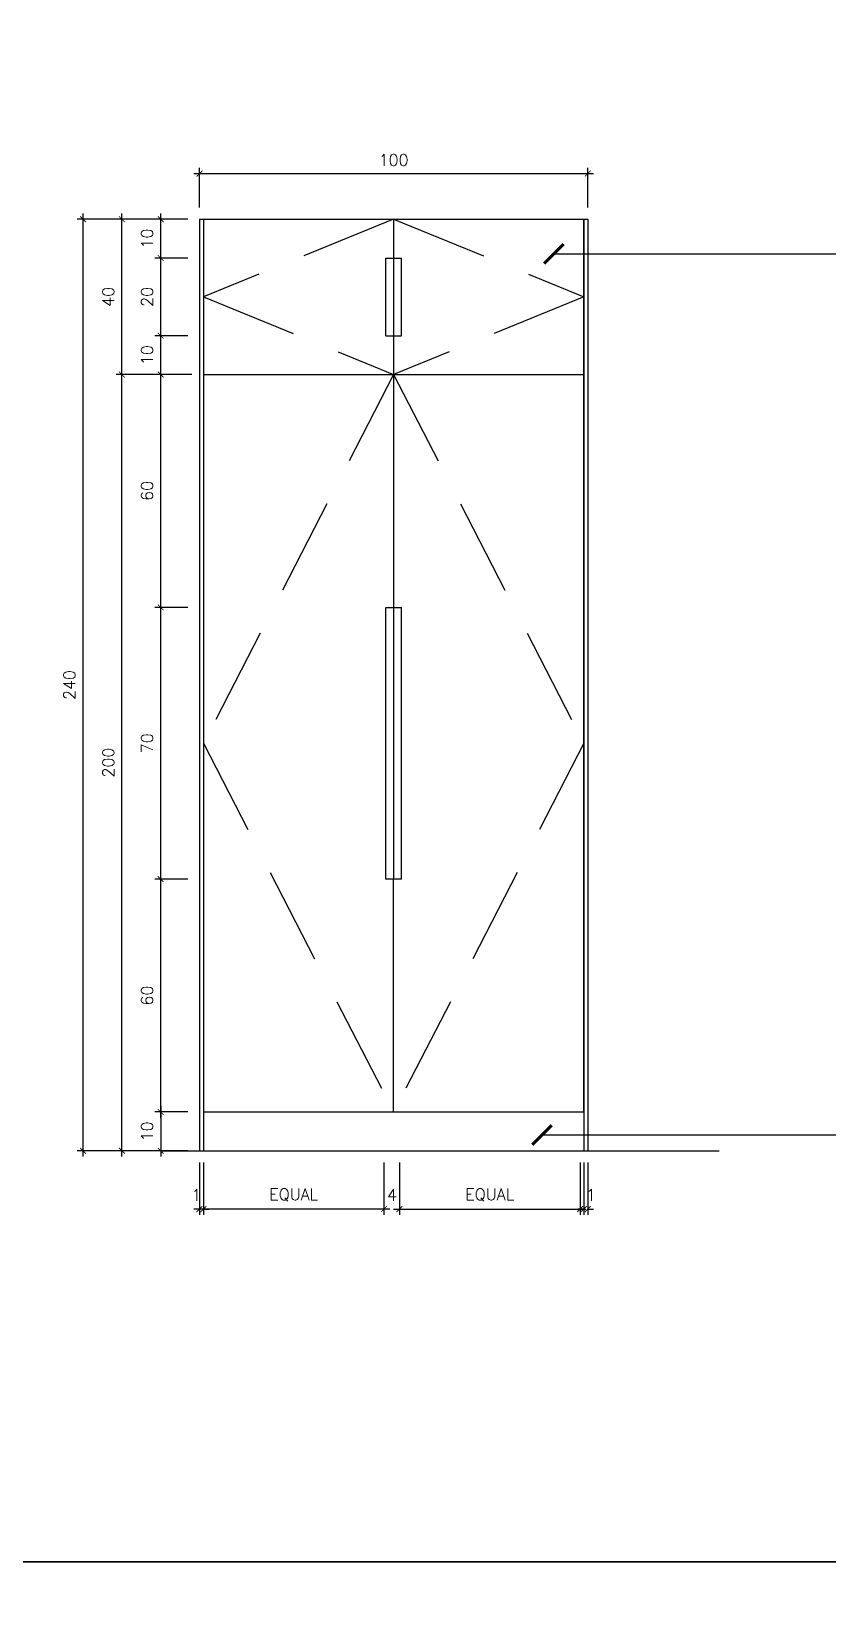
# Model space of a CAD drawing. Header units: centimetres. Extents: x -1287 to 4833, y -4090 to 0.
# Drawn here: x 3218.3 to 3423.3, y -1611.5 to -1205.8 of the extents above; entities that cross this region are included whole.
import ezdxf

# ---------------------------------------------------------------- set-up
doc = ezdxf.new("R2010")
doc.units = ezdxf.units.CM
doc.header["$LTSCALE"] = 100
doc.header["$MEASUREMENT"] = 0
doc.linetypes.add('HIDDEN', pattern=[0.375, 0.25, -0.125])
for name, color, linetype in [('CABINET', 4, 'Continuous'), ('DIM IN', 1, 'Continuous'), ('HIDDEN', 8, 'HIDDEN'), ('ID_TitleBlock-Text', 3, 'Continuous'), ('WALL SECTION Y-Y FOR XREF$0$TEXT', 3, 'Continuous'), ('WALL-03', 2, 'Continuous')]:
    doc.layers.add(name, color=color, linetype=linetype)
doc.styles.add('ROMANS', font='romans')
doc.styles.add('WALL SECTION Y-Y FOR XREF$0$ART', font='arial.ttf')
doc.styles.add('WALL SECTION Y-Y FOR XREF$0$PL18', font='romans.shx', dxfattribs={"height": 18})
doc.dimstyles.new('AS-17-100', dxfattribs={"dimtxt": 10, "dimasz": 5, "dimexe": 10, "dimexo": 10, "dimgap": 6, "dimtad": 1, "dimtoh": 1, "dimdec": 0, "dimdsep": 46, "dimtxsty": 'ROMANS', "dimblk1": 'ARCHTICK', "dimblk2": 'ARCHTICK', "dimsah": 1, "dimcen": 25, "dimdle": 10, "dimclrd": 1, "dimclre": 1, "dimclrt": 2, "dimadec": 0, "dimazin": 0, "dimtfac": 1, "dimtdec": 0, "dimtofl": 0, "dimtmove": 2, "dimatfit": 3, "dimldrblk": 'ARCHTICK', "dimfxl": 1, "dimtolj": 1, "dimtzin": 0, "dimarcsym": 0})
doc.dimstyles.new('WALL SECTION Y-Y FOR XREF$0$18-MH-100', dxfattribs={"dimtxt": 18, "dimasz": 12, "dimexe": 15, "dimexo": 15, "dimgap": 6, "dimtad": 1, "dimtoh": 1, "dimdec": 0, "dimzin": 0, "dimdsep": 46, "dimtxsty": 'WALL SECTION Y-Y FOR XREF$0$PL18', "dimblk1": 'WALL SECTION Y-Y FOR XREF$0$_ARCHTICK', "dimblk2": 'WALL SECTION Y-Y FOR XREF$0$_ARCHTICK', "dimsah": 1, "dimcen": 25, "dimdle": 15, "dimclrd": 1, "dimclre": 1, "dimclrt": 2, "dimadec": 0, "dimazin": 0, "dimtfac": 1, "dimtdec": 0, "dimtmove": 2, "dimatfit": 3, "dimldrblk": 'WALL SECTION Y-Y FOR XREF$0$_ARCHTICK', "dimfxl": 1, "dimtolj": 1, "dimtzin": 0, "dimarcsym": 0})

# ---------------------------------------------------------------- blocks, each defined once
blk = doc.blocks.new('_ARCHTICK')
at = {"color": 0, "linetype": 'ByBlock', "const_width": 0.15}
blk.add_lwpolyline([(-0.5, -0.5), (0.5, 0.5)], dxfattribs=at)
blk = doc.blocks.new('*D65')
at = {"layer": 'Defpoints', "color": 0, "transparency": 16777216}
for p in [(3241.57, -1294.12), (3261.57, -1294.12), (3261.57, -1494.12)]:
    blk.add_point(p, dxfattribs=at)
at = {"layer": 'DIM IN', "color": 1, "lineweight": -2, "transparency": 16777216}
for p, q in [((3258.57, -1294.12), (3240.07, -1294.12)), ((3241.57, -1495.62), (3241.57, -1292.62)), ((3258.57, -1494.12), (3240.07, -1494.12))]:
    blk.add_line(p, q, dxfattribs=at)
at = {"layer": 'DIM IN', "color": 1, "lineweight": -2, "transparency": 16777216, "xscale": 1.5, "yscale": 1.5, "zscale": 1.5}
for p, rotation in [((3241.57, -1294.12), 90), ((3241.57, -1494.12), 270)]:
    blk.add_blockref('_ARCHTICK', p, dxfattribs=dict(at, rotation=rotation))
at = {"layer": 'DIM IN', "color": 2, "transparency": 16777216, "insert": (3238.07, -1394.12), "char_height": 3, "attachment_point": 5, "rotation": 90, "style": 'ROMANS'}
blk.add_mtext('\\A1;200', dxfattribs=at)
blk = doc.blocks.new('*D66')
at = {"layer": 'Defpoints', "color": 0, "transparency": 16777216}
for p in [(3251.57, -1354.12), (3261.57, -1354.12), (3261.57, -1424.12)]:
    blk.add_point(p, dxfattribs=at)
at = {"layer": 'DIM IN', "color": 1, "lineweight": -2, "transparency": 16777216}
for p, q in [((3258.57, -1354.12), (3250.07, -1354.12)), ((3251.57, -1425.62), (3251.57, -1352.62)), ((3258.57, -1424.12), (3250.07, -1424.12))]:
    blk.add_line(p, q, dxfattribs=at)
at = {"layer": 'DIM IN', "color": 1, "lineweight": -2, "transparency": 16777216, "xscale": 1.5, "yscale": 1.5, "zscale": 1.5}
for p, rotation in [((3251.57, -1354.12), 90), ((3251.57, -1424.12), 270)]:
    blk.add_blockref('_ARCHTICK', p, dxfattribs=dict(at, rotation=rotation))
at = {"layer": 'DIM IN', "color": 2, "transparency": 16777216, "insert": (3248.07, -1389.12), "char_height": 3, "attachment_point": 5, "rotation": 90, "style": 'ROMANS'}
blk.add_mtext('\\A1;70', dxfattribs=at)
blk = doc.blocks.new('*D67')
at = {"layer": 'Defpoints', "color": 0, "transparency": 16777216}
for p in [(3231.57, -1254.12), (3261.57, -1254.12), (3261.57, -1494.12)]:
    blk.add_point(p, dxfattribs=at)
at = {"layer": 'DIM IN', "color": 1, "lineweight": -2, "transparency": 16777216}
for p, q in [((3231.57, -1495.62), (3231.57, -1252.62)), ((3258.57, -1254.12), (3230.07, -1254.12)), ((3258.57, -1494.12), (3230.07, -1494.12))]:
    blk.add_line(p, q, dxfattribs=at)
at = {"layer": 'DIM IN', "color": 1, "lineweight": -2, "transparency": 16777216, "xscale": 1.5, "yscale": 1.5, "zscale": 1.5}
for p, rotation in [((3231.57, -1254.12), 90), ((3231.57, -1494.12), 270)]:
    blk.add_blockref('_ARCHTICK', p, dxfattribs=dict(at, rotation=rotation))
at = {"layer": 'DIM IN', "color": 2, "transparency": 16777216, "insert": (3228.07, -1374.12), "char_height": 3, "attachment_point": 5, "rotation": 90, "style": 'ROMANS'}
blk.add_mtext('\\A1;240', dxfattribs=at)
blk = doc.blocks.new('*D68')
at = {"layer": 'Defpoints', "color": 0, "transparency": 16777216}
for p in [(3251.57, -1424.12), (3261.57, -1424.12), (3261.57, -1484.12)]:
    blk.add_point(p, dxfattribs=at)
at = {"layer": 'DIM IN', "color": 1, "lineweight": -2, "transparency": 16777216}
for p, q in [((3258.57, -1424.12), (3250.07, -1424.12)), ((3251.57, -1485.62), (3251.57, -1422.62)), ((3258.57, -1484.12), (3250.07, -1484.12))]:
    blk.add_line(p, q, dxfattribs=at)
at = {"layer": 'DIM IN', "color": 1, "lineweight": -2, "transparency": 16777216, "xscale": 1.5, "yscale": 1.5, "zscale": 1.5}
for p, rotation in [((3251.57, -1424.12), 90), ((3251.57, -1484.12), 270)]:
    blk.add_blockref('_ARCHTICK', p, dxfattribs=dict(at, rotation=rotation))
at = {"layer": 'DIM IN', "color": 2, "transparency": 16777216, "insert": (3248.07, -1454.12), "char_height": 3, "attachment_point": 5, "rotation": 90, "style": 'ROMANS'}
blk.add_mtext('\\A1;60', dxfattribs=at)
blk = doc.blocks.new('*D69')
at = {"layer": 'Defpoints', "color": 0, "transparency": 16777216}
for p in [(3261.57, -1494.12), (3262.57, -1494.12), (3262.57, -1509.12)]:
    blk.add_point(p, dxfattribs=at)
at = {"layer": 'DIM IN', "color": 1, "lineweight": -2, "transparency": 16777216}
for p, q in [((3261.57, -1497.12), (3261.57, -1510.62)), ((3262.57, -1497.12), (3262.57, -1510.62)), ((3261.57, -1509.12), (3260.07, -1509.12)), ((3262.57, -1509.12), (3264.07, -1509.12))]:
    blk.add_line(p, q, dxfattribs=at)
at = {"layer": 'DIM IN', "color": 1, "lineweight": -2, "transparency": 16777216, "xscale": 1.5, "yscale": 1.5, "zscale": 1.5}
blk.add_blockref('_ARCHTICK', (3261.57, -1509.12), dxfattribs=at)
at = {"layer": 'DIM IN', "color": 1, "lineweight": -2, "transparency": 16777216, "xscale": 1.5, "yscale": 1.5, "zscale": 1.5, "rotation": 180}
blk.add_blockref('_ARCHTICK', (3262.57, -1509.12), dxfattribs=at)
at = {"layer": 'DIM IN', "color": 2, "transparency": 16777216, "insert": (3260.78, -1505.54), "char_height": 3, "attachment_point": 5, "style": 'ROMANS'}
blk.add_mtext('\\A1;1', dxfattribs=at)
blk = doc.blocks.new('*D70')
at = {"layer": 'Defpoints', "color": 0, "transparency": 16777216}
for p in [(3309.07, -1494.12), (3313.07, -1494.12), (3313.07, -1509.12)]:
    blk.add_point(p, dxfattribs=at)
at = {"layer": 'DIM IN', "color": 1, "lineweight": -2, "transparency": 16777216}
for p, q in [((3309.07, -1497.12), (3309.07, -1510.62)), ((3313.07, -1497.12), (3313.07, -1510.62)), ((3309.07, -1509.12), (3307.57, -1509.12)), ((3313.07, -1509.12), (3314.57, -1509.12))]:
    blk.add_line(p, q, dxfattribs=at)
at = {"layer": 'DIM IN', "color": 1, "lineweight": -2, "transparency": 16777216, "xscale": 1.5, "yscale": 1.5, "zscale": 1.5}
blk.add_blockref('_ARCHTICK', (3309.07, -1509.12), dxfattribs=at)
at = {"layer": 'DIM IN', "color": 1, "lineweight": -2, "transparency": 16777216, "xscale": 1.5, "yscale": 1.5, "zscale": 1.5, "rotation": 180}
blk.add_blockref('_ARCHTICK', (3313.07, -1509.12), dxfattribs=at)
at = {"layer": 'DIM IN', "color": 2, "transparency": 16777216, "insert": (3311.18, -1505.49), "char_height": 3, "attachment_point": 5, "style": 'ROMANS'}
blk.add_mtext('\\A1;4', dxfattribs=at)
blk = doc.blocks.new('*D71')
at = {"layer": 'Defpoints', "color": 0, "transparency": 16777216}
for p in [(3313.07, -1494.12), (3359.57, -1494.12), (3359.57, -1509.12)]:
    blk.add_point(p, dxfattribs=at)
at = {"layer": 'DIM IN', "color": 1, "lineweight": -2, "transparency": 16777216}
for p, q in [((3313.07, -1497.12), (3313.07, -1510.62)), ((3359.57, -1497.12), (3359.57, -1510.62)), ((3311.57, -1509.12), (3361.07, -1509.12))]:
    blk.add_line(p, q, dxfattribs=at)
at = {"layer": 'DIM IN', "color": 1, "lineweight": -2, "transparency": 16777216, "xscale": 1.5, "yscale": 1.5, "zscale": 1.5, "rotation": 180}
blk.add_blockref('_ARCHTICK', (3313.07, -1509.12), dxfattribs=at)
at = {"layer": 'DIM IN', "color": 1, "lineweight": -2, "transparency": 16777216, "xscale": 1.5, "yscale": 1.5, "zscale": 1.5}
blk.add_blockref('_ARCHTICK', (3359.57, -1509.12), dxfattribs=at)
at = {"layer": 'DIM IN', "color": 2, "transparency": 16777216, "insert": (3336.32, -1505.48), "char_height": 3, "attachment_point": 5, "style": 'ROMANS'}
blk.add_mtext('\\A1;EQUAL', dxfattribs=at)
blk = doc.blocks.new('*D72')
at = {"layer": 'Defpoints', "color": 0, "transparency": 16777216}
for p in [(3262.57, -1494.12), (3309.07, -1494.12), (3262.57, -1509.12)]:
    blk.add_point(p, dxfattribs=at)
at = {"layer": 'DIM IN', "color": 1, "lineweight": -2, "transparency": 16777216}
for p, q in [((3262.57, -1497.12), (3262.57, -1510.62)), ((3309.07, -1497.12), (3309.07, -1510.62)), ((3310.57, -1509.12), (3261.07, -1509.12))]:
    blk.add_line(p, q, dxfattribs=at)
at = {"layer": 'DIM IN', "color": 1, "lineweight": -2, "transparency": 16777216, "xscale": 1.5, "yscale": 1.5, "zscale": 1.5, "rotation": 180}
blk.add_blockref('_ARCHTICK', (3262.57, -1509.12), dxfattribs=at)
at = {"layer": 'DIM IN', "color": 1, "lineweight": -2, "transparency": 16777216, "xscale": 1.5, "yscale": 1.5, "zscale": 1.5}
blk.add_blockref('_ARCHTICK', (3309.07, -1509.12), dxfattribs=at)
at = {"layer": 'DIM IN', "color": 2, "transparency": 16777216, "insert": (3285.82, -1505.48), "char_height": 3, "attachment_point": 5, "style": 'ROMANS'}
blk.add_mtext('\\A1;EQUAL', dxfattribs=at)
blk = doc.blocks.new('*D73')
at = {"layer": 'Defpoints', "color": 0, "transparency": 16777216}
for p in [(3241.57, -1254.12), (3261.57, -1254.12), (3262.57, -1294.12)]:
    blk.add_point(p, dxfattribs=at)
at = {"layer": 'DIM IN', "color": 1, "lineweight": -2, "transparency": 16777216}
for p, q in [((3241.57, -1295.62), (3241.57, -1252.62)), ((3258.57, -1254.12), (3240.07, -1254.12)), ((3259.57, -1294.12), (3240.07, -1294.12))]:
    blk.add_line(p, q, dxfattribs=at)
at = {"layer": 'DIM IN', "color": 1, "lineweight": -2, "transparency": 16777216, "xscale": 1.5, "yscale": 1.5, "zscale": 1.5}
for p, rotation in [((3241.57, -1254.12), 90), ((3241.57, -1294.12), 270)]:
    blk.add_blockref('_ARCHTICK', p, dxfattribs=dict(at, rotation=rotation))
at = {"layer": 'DIM IN', "color": 2, "transparency": 16777216, "insert": (3238.07, -1274.12), "char_height": 3, "attachment_point": 5, "rotation": 90, "style": 'ROMANS'}
blk.add_mtext('\\A1;40', dxfattribs=at)
blk = doc.blocks.new('*D74')
at = {"layer": 'Defpoints', "color": 0, "transparency": 16777216}
for p in [(3261.57, -1484.12), (3251.57, -1494.12), (3261.57, -1494.12)]:
    blk.add_point(p, dxfattribs=at)
at = {"layer": 'DIM IN', "color": 1, "lineweight": -2, "transparency": 16777216}
for p, q in [((3258.57, -1484.12), (3250.07, -1484.12)), ((3251.57, -1482.62), (3251.57, -1495.62)), ((3258.57, -1494.12), (3250.07, -1494.12))]:
    blk.add_line(p, q, dxfattribs=at)
at = {"layer": 'DIM IN', "color": 1, "lineweight": -2, "transparency": 16777216, "xscale": 1.5, "yscale": 1.5, "zscale": 1.5}
for p, rotation in [((3251.57, -1484.12), 90), ((3251.57, -1494.12), 270)]:
    blk.add_blockref('_ARCHTICK', p, dxfattribs=dict(at, rotation=rotation))
at = {"layer": 'DIM IN', "color": 2, "transparency": 16777216, "insert": (3248.07, -1489.12), "char_height": 3, "attachment_point": 5, "rotation": 90, "style": 'ROMANS'}
blk.add_mtext('\\A1;10', dxfattribs=at)
blk = doc.blocks.new('*D75')
at = {"layer": 'Defpoints', "color": 0, "transparency": 16777216}
for p in [(3251.57, -1294.12), (3261.57, -1294.12), (3261.57, -1354.12)]:
    blk.add_point(p, dxfattribs=at)
at = {"layer": 'DIM IN', "color": 1, "lineweight": -2, "transparency": 16777216}
for p, q in [((3258.57, -1294.12), (3250.07, -1294.12)), ((3251.57, -1355.62), (3251.57, -1292.62)), ((3258.57, -1354.12), (3250.07, -1354.12))]:
    blk.add_line(p, q, dxfattribs=at)
at = {"layer": 'DIM IN', "color": 1, "lineweight": -2, "transparency": 16777216, "xscale": 1.5, "yscale": 1.5, "zscale": 1.5}
for p, rotation in [((3251.57, -1294.12), 90), ((3251.57, -1354.12), 270)]:
    blk.add_blockref('_ARCHTICK', p, dxfattribs=dict(at, rotation=rotation))
at = {"layer": 'DIM IN', "color": 2, "transparency": 16777216, "insert": (3248.07, -1324.12), "char_height": 3, "attachment_point": 5, "rotation": 90, "style": 'ROMANS'}
blk.add_mtext('\\A1;60', dxfattribs=at)
blk = doc.blocks.new('*D76')
at = {"layer": 'Defpoints', "color": 0, "transparency": 16777216}
for p in [(3251.57, -1284.12), (3261.57, -1284.12), (3261.57, -1294.12)]:
    blk.add_point(p, dxfattribs=at)
at = {"layer": 'DIM IN', "color": 1, "lineweight": -2, "transparency": 16777216}
for p, q in [((3258.57, -1284.12), (3250.07, -1284.12)), ((3251.57, -1295.62), (3251.57, -1282.62)), ((3258.57, -1294.12), (3250.07, -1294.12))]:
    blk.add_line(p, q, dxfattribs=at)
at = {"layer": 'DIM IN', "color": 1, "lineweight": -2, "transparency": 16777216, "xscale": 1.5, "yscale": 1.5, "zscale": 1.5}
for p, rotation in [((3251.57, -1284.12), 90), ((3251.57, -1294.12), 270)]:
    blk.add_blockref('_ARCHTICK', p, dxfattribs=dict(at, rotation=rotation))
at = {"layer": 'DIM IN', "color": 2, "transparency": 16777216, "insert": (3248.07, -1289.12), "char_height": 3, "attachment_point": 5, "rotation": 90, "style": 'ROMANS'}
blk.add_mtext('\\A1;10', dxfattribs=at)
blk = doc.blocks.new('*D77')
at = {"layer": 'Defpoints', "color": 0, "transparency": 16777216}
for p in [(3251.57, -1264.12), (3261.57, -1264.12), (3261.57, -1284.12)]:
    blk.add_point(p, dxfattribs=at)
at = {"layer": 'DIM IN', "color": 1, "lineweight": -2, "transparency": 16777216}
for p, q in [((3258.57, -1264.12), (3250.07, -1264.12)), ((3251.57, -1285.62), (3251.57, -1262.62)), ((3258.57, -1284.12), (3250.07, -1284.12))]:
    blk.add_line(p, q, dxfattribs=at)
at = {"layer": 'DIM IN', "color": 1, "lineweight": -2, "transparency": 16777216, "xscale": 1.5, "yscale": 1.5, "zscale": 1.5}
for p, rotation in [((3251.57, -1264.12), 90), ((3251.57, -1284.12), 270)]:
    blk.add_blockref('_ARCHTICK', p, dxfattribs=dict(at, rotation=rotation))
at = {"layer": 'DIM IN', "color": 2, "transparency": 16777216, "insert": (3248.07, -1274.12), "char_height": 3, "attachment_point": 5, "rotation": 90, "style": 'ROMANS'}
blk.add_mtext('\\A1;20', dxfattribs=at)
blk = doc.blocks.new('*D260')
at = {"layer": 'Defpoints', "color": 0, "transparency": 16777216}
for p in [(3251.57, -1254.12), (3261.57, -1254.12), (3261.57, -1264.12)]:
    blk.add_point(p, dxfattribs=at)
at = {"layer": 'DIM IN', "color": 1, "lineweight": -2, "transparency": 16777216}
for p, q in [((3251.57, -1265.62), (3251.57, -1252.62)), ((3258.57, -1254.12), (3250.07, -1254.12)), ((3258.57, -1264.12), (3250.07, -1264.12))]:
    blk.add_line(p, q, dxfattribs=at)
at = {"layer": 'DIM IN', "color": 1, "lineweight": -2, "transparency": 16777216, "xscale": 1.5, "yscale": 1.5, "zscale": 1.5}
for p, rotation in [((3251.57, -1254.12), 90), ((3251.57, -1264.12), 270)]:
    blk.add_blockref('_ARCHTICK', p, dxfattribs=dict(at, rotation=rotation))
at = {"layer": 'DIM IN', "color": 2, "transparency": 16777216, "insert": (3248.07, -1259.12), "char_height": 3, "attachment_point": 5, "rotation": 90, "style": 'ROMANS'}
blk.add_mtext('\\A1;10', dxfattribs=at)
blk = doc.blocks.new('WALL SECTION Y-Y FOR XREF$0$_ARCHTICK')
at = {"color": 0, "linetype": 'ByBlock', "const_width": 0.15}
blk.add_lwpolyline([(-0.5, -0.5), (0.5, 0.5)], dxfattribs=at)
blk = doc.blocks.new('*D29')
at = {"layer": 'Defpoints', "color": 0, "transparency": 16777216}
for p in [(3361.57, -1242.35), (3261.57, -1254.12), (3361.57, -1254.12)]:
    blk.add_point(p, dxfattribs=at)
at = {"layer": 'DIM IN', "color": 1, "lineweight": -2, "transparency": 16777216}
for p, q in [((3261.57, -1251.12), (3261.57, -1240.85)), ((3361.57, -1251.12), (3361.57, -1240.85)), ((3260.07, -1242.35), (3363.07, -1242.35))]:
    blk.add_line(p, q, dxfattribs=at)
at = {"layer": 'DIM IN', "color": 1, "lineweight": -2, "transparency": 16777216, "xscale": 1.5, "yscale": 1.5, "zscale": 1.5, "rotation": 180}
blk.add_blockref('_ARCHTICK', (3261.57, -1242.35), dxfattribs=at)
at = {"layer": 'DIM IN', "color": 1, "lineweight": -2, "transparency": 16777216, "xscale": 1.5, "yscale": 1.5, "zscale": 1.5}
blk.add_blockref('_ARCHTICK', (3361.57, -1242.35), dxfattribs=at)
at = {"layer": 'DIM IN', "color": 2, "transparency": 16777216, "insert": (3311.57, -1238.85), "char_height": 3, "attachment_point": 5, "style": 'ROMANS'}
blk.add_mtext('\\A1;100', dxfattribs=at)
blk = doc.blocks.new('*D30')
at = {"layer": 'Defpoints', "color": 0, "transparency": 16777216}
for p in [(3360.57, -1494.12), (3361.57, -1494.12), (3360.57, -1509.12)]:
    blk.add_point(p, dxfattribs=at)
at = {"layer": 'DIM IN', "color": 1, "lineweight": -2, "transparency": 16777216}
for p, q in [((3360.57, -1497.12), (3360.57, -1510.62)), ((3361.57, -1497.12), (3361.57, -1510.62)), ((3360.57, -1509.12), (3359.07, -1509.12)), ((3361.57, -1509.12), (3363.07, -1509.12))]:
    blk.add_line(p, q, dxfattribs=at)
at = {"layer": 'DIM IN', "color": 1, "lineweight": -2, "transparency": 16777216, "xscale": 1.5, "yscale": 1.5, "zscale": 1.5}
for p, rotation in [((3360.57, -1509.12), 3.387163513571386e-10), ((3361.57, -1509.12), 180.0000000003387)]:
    blk.add_blockref('_ARCHTICK', p, dxfattribs=dict(at, rotation=rotation))
at = {"layer": 'DIM IN', "color": 2, "transparency": 16777216, "insert": (3362.36, -1505.54), "char_height": 3, "attachment_point": 5, "style": 'ROMANS'}
blk.add_mtext('\\A1;1', dxfattribs=at)

msp = doc.modelspace()

# ---------------------------------------------------------------- linework, layer by layer
at = {"layer": 'CABINET', "color": 2}
for p, q in [((3261.57, -1254.12), (3261.57, -1494.12)), ((3261.57, -1254.12), (3361.57, -1254.12)), ((3361.57, -1254.12), (3361.57, -1494.12))]:
    msp.add_line(p, q, dxfattribs=at)
at = {"layer": 'CABINET', "color": 1}
for p, q in [((3262.57, -1254.12), (3262.57, -1494.12)), ((3311.57, -1254.12), (3311.57, -1294.12)), ((3360.57, -1484.12), (3360.57, -1254.12)), ((3360.57, -1254.12), (3360.57, -1494.12)), ((3309.57, -1264.12), (3313.57, -1264.12)), ((3309.57, -1284.12), (3309.57, -1264.12)), ((3313.57, -1284.12), (3313.57, -1264.12)), ((3309.57, -1284.12), (3313.57, -1284.12)), ((3262.57, -1294.12), (3360.57, -1294.12)), ((3311.57, -1294.12), (3311.57, -1354.12)), ((3309.57, -1424.12), (3309.57, -1354.12)), ((3309.57, -1354.12), (3313.57, -1354.12)), ((3313.57, -1424.12), (3313.57, -1354.12)), ((3313.57, -1424.12), (3309.57, -1424.12)), ((3311.57, -1484.12), (3311.57, -1424.12)), ((3262.57, -1484.12), (3360.57, -1484.12))]:
    msp.add_line(p, q, dxfattribs=at)
at = {"layer": 'CABINET', "color": 8}
msp.add_line((3311.57, -1354.12), (3311.57, -1424.12), dxfattribs=at)
at = {"layer": 'HIDDEN'}
for points in [[(3311.57, -1254.12), (3262.57, -1274.12), (3311.57, -1294.12)], [(3311.57, -1254.12), (3360.57, -1274.12), (3311.57, -1294.12)], [(3311.57, -1294.12), (3262.57, -1389.12), (3311.57, -1484.12)], [(3311.57, -1294.12), (3360.57, -1389.12), (3311.57, -1484.12)]]:
    msp.add_lwpolyline(points, dxfattribs=at)
at = {"layer": 'ID_TitleBlock-Text'}
for points in [[(2848.46, -1600), (4317.84, -1600), (4317.84, -800), (2848.46, -800)], [(2848.46, -2400), (4317.84, -2400), (4317.84, -1600), (2848.46, -1600)]]:
    msp.add_lwpolyline(points, close=True, dxfattribs=at)
at = {"layer": 'WALL-03'}
msp.add_line((3251.57, -1494.12), (3395.42, -1494.12), dxfattribs=at)

# ---------------------------------------------------------------- dimensions: what is measured, and where the dimension line sits
at = {"layer": 'DIM IN', "color": 1}
dim = msp.add_linear_dim(base=(3361.57, -1242.35), p1=(3261.57, -1254.12), p2=(3361.57, -1254.12), dimstyle='AS-17-100', override={"dimtxt": 3, "dimasz": 1.5, "dimexe": 1.5, "dimexo": 3, "dimgap": 2, "dimdec": 1, "dimdle": 1.5}, dxfattribs=at)
dim.commit()
dim.dimension.update_dxf_attribs({"geometry": '*D29', "text_midpoint": (3311.57, -1238.85)})
at = {"layer": 'DIM IN'}
for base, p1, p2, picture, middle in [((3231.57, -1254.12), (3261.57, -1494.12), (3261.57, -1254.12), '*D67', (3228.07, -1374.12)), ((3241.57, -1254.12), (3262.57, -1294.12), (3261.57, -1254.12), '*D73', (3238.07, -1274.12)), ((3251.57, -1254.12), (3261.57, -1264.12), (3261.57, -1254.12), '*D260', (3248.07, -1259.12)), ((3251.57, -1264.12), (3261.57, -1284.12), (3261.57, -1264.12), '*D77', (3248.07, -1274.12)), ((3251.57, -1284.12), (3261.57, -1294.12), (3261.57, -1284.12), '*D76', (3248.07, -1289.12)), ((3241.57, -1294.12), (3261.57, -1494.12), (3261.57, -1294.12), '*D65', (3238.07, -1394.12)), ((3251.57, -1294.12), (3261.57, -1354.12), (3261.57, -1294.12), '*D75', (3248.07, -1324.12)), ((3251.57, -1354.12), (3261.57, -1424.12), (3261.57, -1354.12), '*D66', (3248.07, -1389.12)), ((3251.57, -1424.12), (3261.57, -1484.12), (3261.57, -1424.12), '*D68', (3248.07, -1454.12)), ((3251.57, -1494.12), (3261.57, -1484.12), (3261.57, -1494.12), '*D74', (3248.07, -1489.12))]:
    dim = msp.add_linear_dim(base=base, p1=p1, p2=p2, angle=90, dimstyle='AS-17-100', override={"dimtxt": 3, "dimasz": 1.5, "dimexe": 1.5, "dimexo": 3, "dimgap": 2, "dimdec": 1, "dimdle": 1.5}, dxfattribs=at)
    dim.commit()
    dim.dimension.update_dxf_attribs({"geometry": picture, "text_midpoint": middle})
for base, p1, p2, picture, middle in [((3262.57, -1509.12), (3261.57, -1494.12), (3262.57, -1494.12), '*D69', (3260.78, -1505.54)), ((3313.07, -1509.12), (3309.07, -1494.12), (3313.07, -1494.12), '*D70', (3311.18, -1505.49))]:
    dim = msp.add_linear_dim(base=base, p1=p1, p2=p2, dimstyle='AS-17-100', override={"dimtxt": 3, "dimasz": 1.5, "dimexe": 1.5, "dimexo": 3, "dimgap": 2, "dimdec": 1, "dimdle": 1.5}, dxfattribs=at)
    dim.commit()
    dim.dimension.update_dxf_attribs({"geometry": picture, "text_midpoint": middle, "dimtype": 160})
for base, p1, p2, picture, middle in [((3262.57, -1509.12), (3309.07, -1494.12), (3262.57, -1494.12), '*D72', (3285.82, -1505.48)), ((3359.57, -1509.12), (3313.07, -1494.12), (3359.57, -1494.12), '*D71', (3336.32, -1505.48))]:
    dim = msp.add_linear_dim(base=base, p1=p1, p2=p2, text='EQUAL', dimstyle='AS-17-100', override={"dimtxt": 3, "dimasz": 1.5, "dimexe": 1.5, "dimexo": 3, "dimgap": 2, "dimdec": 1, "dimdle": 1.5}, dxfattribs=at)
    dim.commit()
    dim.dimension.update_dxf_attribs({"geometry": picture, "text_midpoint": middle})
dim = msp.add_linear_dim(base=(3360.57, -1509.12), p1=(3361.57, -1494.12), p2=(3360.57, -1494.12), angle=180, dimstyle='AS-17-100', override={"dimtxt": 3, "dimasz": 1.5, "dimexe": 1.5, "dimexo": 3, "dimgap": 2, "dimdec": 1, "dimdle": 1.5}, dxfattribs=at)
dim.commit()
dim.dimension.update_dxf_attribs({"geometry": '*D30', "text_midpoint": (3362.36, -1505.54), "dimtype": 160})

# ---------------------------------------------------------------- leaders
at = {"layer": 'WALL SECTION Y-Y FOR XREF$0$TEXT'}
for points in [[(3352.83, -1263.03), (3451.01, -1263.03), (3498.81, -1263.03)], [(3349.77, -1490.04), (3456.05, -1490.04), (3488.16, -1490.04)]]:
    msp.add_leader(points, dimstyle='WALL SECTION Y-Y FOR XREF$0$18-MH-100', override={"dimasz": 5, "dimtad": 0, "dimtxsty": 'WALL SECTION Y-Y FOR XREF$0$ART'}, dxfattribs=at)

doc.saveas('drawing.dxf')
